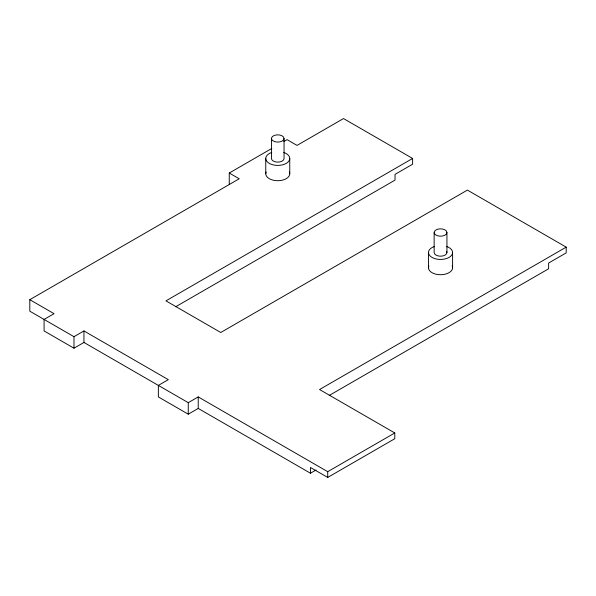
<?xml version="1.0" encoding="UTF-8"?>
<svg xmlns="http://www.w3.org/2000/svg" width="596" height="596" viewBox="0 0 596 596"><rect width="100%" height="100%" fill="white"/><g stroke="black" fill="none" stroke-linecap="round" stroke-linejoin="round"><path stroke-width="0.89" d="M229.259 184.529L229.259 173.019L271.806 148.449M283.852 141.498L287.063 139.643L297.024 145.402L343.512 118.559L412.611 158.454L412.611 164.213L395.029 174.36L395.029 180.111L175.604 306.798M316.051 470.006L310.464 473.231L198.23 408.431L188.261 414.183L158.365 396.921L158.365 385.411L168.325 379.659L83.947 330.944L73.986 336.695L29.8 311.186L29.8 299.684L239.227 178.77L229.259 173.019M29.8 299.684L54.05 313.682L44.082 319.434L44.082 330.944L73.986 348.206L83.947 342.454L188.261 402.673L198.23 396.921L327.718 471.682L394.783 432.964L394.783 438.723L327.718 477.441L310.464 467.48L310.464 473.231M412.611 158.454L165.956 300.861L220.758 332.493L467.406 190.094L566.2 247.131L566.2 252.883L548.618 263.037L548.618 268.789L329.193 395.476M566.2 247.131L319.553 389.531L394.783 432.964M452.587 252.488L452.587 267.768M446.933 232.515A6.392 3.695 0 0 1 437.337 235.711A6.392 3.695 0 0 1 437.337 229.318A6.392 3.695 0 0 1 446.933 232.515L446.933 252.488M434.141 232.515L434.141 252.488A6.392 3.695 0 0 0 441.375 256.153A6.392 3.695 0 0 0 446.717 251.534M428.487 252.488L428.487 267.768M327.718 471.682L327.718 477.441M289.76 158.484L289.76 173.786M284.046 138.466A6.288 3.628 0 0 1 274.614 141.61A6.288 3.628 0 0 1 274.614 135.322A6.288 3.628 0 0 1 284.046 138.466L284.046 158.484A6.288 3.628 0 0 1 277.758 162.112A6.288 3.628 0 0 1 271.471 158.484L271.471 138.466M265.756 158.484L265.756 173.786M198.23 396.921L198.23 408.431M188.261 402.673L188.261 414.183M83.947 330.944L83.947 342.454M73.986 336.695L73.986 348.206M289.351 171.991A12.002 6.929 0 0 1 277.758 180.715A12.002 6.929 0 0 1 266.166 171.991M446.56 246.468A12.054 6.958 0 0 1 449.771 256.965A12.054 6.958 0 0 1 431.31 256.965A12.054 6.958 0 0 1 434.514 246.468M452.178 265.965A12.054 6.958 0 0 1 440.541 274.719A12.054 6.958 0 0 1 428.897 265.965M283.763 152.479A12.002 6.929 0 0 1 286.952 162.939A12.002 6.929 0 0 1 268.565 162.939A12.002 6.929 0 0 1 271.754 152.479"/></g></svg>
